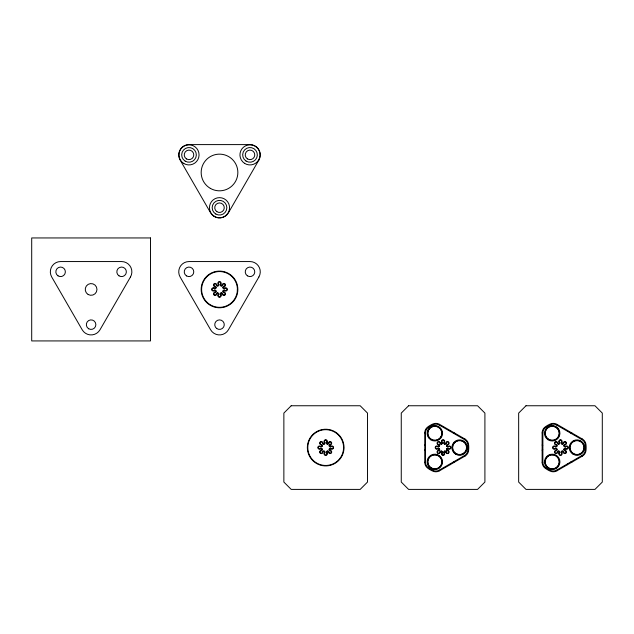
<?xml version="1.0" encoding="UTF-8"?>
<svg xmlns="http://www.w3.org/2000/svg" width="634" height="634" viewBox="0 0 634 634"><rect width="100%" height="100%" fill="white"/><g stroke="black" fill="none" stroke-linecap="round" stroke-linejoin="round"><path stroke-width="0.95" d="M237.378 290.562A17.903 17.903 0 0 0 211.55 273.405A17.903 17.903 0 0 0 209.6 304.352A17.903 17.903 0 0 0 237.378 290.562L237.409 289.437M343.557 448.698A17.903 17.903 0 0 0 317.729 431.54A17.903 17.903 0 0 0 315.78 462.487A17.903 17.903 0 0 0 343.557 448.698L343.588 447.58M218.342 284.365L218.698 284.095A1.165 1.165 0 0 1 218.334 285.736A2.037 2.037 0 0 1 217.724 285.989L216.733 284.983L217.621 285.562A1.601 1.601 0 0 0 218.104 285.363L218.421 284.547M216.265 293.946L216.313 293.74A1.165 1.165 0 0 1 217.716 292.884A2.037 2.037 0 0 1 218.334 293.138A1.165 1.165 0 0 1 218.722 294.731L218.572 294.969A1.347 1.347 0 0 0 218.413 295.27A1.165 1.165 0 0 0 219.499 296.839A1.165 1.165 0 0 0 220.592 295.27M220.846 284.08L220.909 285.363A1.601 1.601 0 0 0 221.393 285.562L222.772 284.809M322.46 452.018L323.8 451.448A1.601 1.601 0 0 1 324.283 451.654L324.553 452.589M439.861 452.018L439.893 451.884A1.165 1.165 0 0 1 441.296 451.028A2.037 2.037 0 0 1 441.914 451.273L441.676 451.654A0.824 0.824 0 0 1 441.898 452.684L441.858 452.755M557.254 452.018L557.286 451.884A1.165 1.165 0 0 1 558.689 451.028A2.037 2.037 0 0 1 559.307 451.273L559.077 451.654A0.824 0.824 0 0 1 559.291 452.684L559.275 452.716M216.693 294.049L217.621 293.312A1.601 1.601 0 0 1 218.104 293.51L218.405 293.891M328.483 443.047L327.635 443.721A1.601 1.601 0 0 1 327.089 443.507L327.025 442.223M441.953 452.589L441.676 451.654A1.601 1.601 0 0 0 441.193 451.448L440.281 452.153M440.258 452.256L441.296 451.02M446.288 443.229L446.273 443.277A1.165 1.165 0 0 1 444.87 444.133A2.037 2.037 0 0 1 444.252 443.879A1.165 1.165 0 0 1 443.871 442.278L444.069 441.961A1.181 1.181 0 0 0 443.19 440.162A1.181 1.181 0 0 0 441.969 441.755M559.362 441.755A1.181 1.181 0 0 1 560.583 440.162A1.181 1.181 0 0 1 561.47 441.961L561.264 442.278A1.165 1.165 0 0 0 561.653 443.879A2.037 2.037 0 0 0 562.263 444.133L563.317 442.841L562.366 443.705A1.601 1.601 0 0 1 561.882 443.507L561.819 442.223M563.729 443.015L563.666 443.277A1.165 1.165 0 0 1 562.263 444.133M322.92 451.987L323.903 451.02A2.037 2.037 0 0 1 324.513 451.273L324.283 451.654A0.824 0.824 0 0 1 324.505 452.684L324.465 452.755M558.689 451.02L557.658 452.208L558.594 451.448A1.601 1.601 0 0 1 559.077 451.654L559.346 452.589M216.717 293.946L217.724 292.884M220.378 283.992L220.291 284.135A1.165 1.165 0 0 0 220.68 285.736A2.037 2.037 0 0 0 221.29 285.989L222.28 284.991M324.576 441.755A1.181 1.181 0 0 1 325.797 440.162A1.181 1.181 0 0 1 326.676 441.961L326.47 442.278A1.165 1.165 0 0 0 326.859 443.879A2.037 2.037 0 0 0 327.477 444.133L328.467 443.111M444.87 444.133L444.965 443.705A1.601 1.601 0 0 1 444.489 443.507L444.426 442.223M328.887 443.229L328.88 443.277A1.165 1.165 0 0 1 327.477 444.133M445.845 443.166L445.036 443.721L446.273 443.277M214.181 288.113L215.433 288.034A1.601 1.601 0 0 0 215.631 287.551L214.902 286.18M224.135 292.702L223.382 291.323A1.601 1.601 0 0 1 223.58 290.84L224.864 290.776M321.985 446.407L320.574 446.391L321.612 446.17A1.601 1.601 0 0 0 321.81 445.694L321.383 444.386A1.165 1.165 0 0 1 322.238 445.789A2.037 2.037 0 0 1 321.985 446.407A1.165 1.165 0 0 1 320.392 446.788L320.115 446.621A1.181 1.181 0 0 0 318.268 447.469A1.181 1.181 0 0 0 319.861 448.69M330.108 450.798L329.561 449.466A1.601 1.601 0 0 1 329.759 448.983L331.043 448.92A1.601 1.601 0 0 0 333.135 448.61A1.601 1.601 0 0 0 333.135 446.55A1.601 1.601 0 0 0 331.114 446.193M437.769 446.265L439.013 446.17A1.601 1.601 0 0 0 439.211 445.694L438.783 444.386A1.165 1.165 0 0 1 439.631 445.789A2.037 2.037 0 0 1 439.386 446.407A1.165 1.165 0 0 1 437.785 446.788L437.658 446.716M447.501 450.798L447.263 450.243L447.818 450.417A1.601 1.601 0 0 1 449.078 452.121A1.601 1.601 0 0 1 447.628 453.572A1.601 1.601 0 0 1 445.94 452.391A1.633 1.633 0 0 0 446.035 452.66M555.154 446.257L556.406 446.17A1.601 1.601 0 0 0 556.604 445.694L556.176 444.386A1.165 1.165 0 0 1 557.032 445.789A2.037 2.037 0 0 1 556.779 446.407A1.165 1.165 0 0 1 555.178 446.788L554.893 446.613A1.181 1.181 0 0 0 553.062 447.469A1.181 1.181 0 0 0 554.655 448.69M565.108 450.845L564.656 450.243L565.219 450.417A1.601 1.601 0 0 1 566.479 452.121A1.601 1.601 0 0 1 565.021 453.572A1.601 1.601 0 0 1 563.333 452.391M222.7 285.134L222.708 285.11A1.165 1.165 0 0 1 221.298 285.989M563.222 443.229L563.666 443.277M218.421 294.327L218.326 294.541A0.824 0.824 0 0 0 218.151 293.447M218.429 284.912L218.334 285.736M220.672 284.365L220.68 285.736M326.851 442.508L326.859 443.879M444.244 442.508L444.252 443.879M561.637 442.508L561.653 443.879M439.18 424.994L464.595 439.663A6.594 6.594 0 0 1 467.844 444.592A24.932 24.932 0 0 1 467.852 450.56A6.594 6.594 0 0 1 464.595 455.489L439.18 470.166A6.594 6.594 0 0 1 433.284 470.515A24.932 24.932 0 0 1 428.116 467.535A6.594 6.594 0 0 1 425.477 462.249L425.469 432.903A6.594 6.594 0 0 1 428.116 427.625A24.932 24.932 0 0 1 433.284 424.669A6.594 6.594 0 0 1 439.18 424.994L439.544 424.352L464.96 439.029A7.339 7.339 0 0 1 468.581 444.505A25.677 25.677 0 0 1 468.581 450.647A7.339 7.339 0 0 1 464.96 456.123L439.544 470.8A7.339 7.339 0 0 1 432.998 471.197A25.677 25.677 0 0 1 427.673 468.122A7.339 7.339 0 0 1 424.74 462.249L424.74 432.903A7.339 7.339 0 0 1 427.673 427.031A25.677 25.677 0 0 1 432.998 423.964A7.339 7.339 0 0 1 439.544 424.352M464.595 439.663L464.96 439.029M545.509 467.535A6.594 6.594 0 0 1 542.87 462.249L542.87 432.903A6.594 6.594 0 0 1 545.509 427.625A24.932 24.932 0 0 1 550.708 424.653A6.594 6.594 0 0 1 556.573 424.994L556.937 424.352L582.361 439.029A7.339 7.339 0 0 1 585.974 444.505A25.677 25.677 0 0 1 585.974 450.647A7.339 7.339 0 0 1 582.361 456.123L556.937 470.8A7.339 7.339 0 0 1 550.391 471.197A25.677 25.677 0 0 1 545.074 468.122A7.339 7.339 0 0 1 542.133 462.249L542.133 432.903A7.339 7.339 0 0 1 545.074 427.031A25.677 25.677 0 0 1 550.391 423.964A7.339 7.339 0 0 1 556.937 424.352M545.541 467.52A24.932 24.932 0 0 0 550.708 470.499A6.594 6.594 0 0 0 556.573 470.166L581.988 455.489A6.594 6.594 0 0 0 585.245 450.56A24.932 24.932 0 0 0 585.245 444.592A6.594 6.594 0 0 0 581.988 439.671L582.361 439.029M324.18 453.255A1.775 1.775 0 0 1 324.323 452.969L324.386 452.874M444.466 453.001A1.601 1.601 0 0 1 443.221 455.402A1.601 1.601 0 0 1 441.581 453.262A1.775 1.775 0 0 1 441.724 452.969L441.779 452.874M561.566 453.413A1.165 1.165 0 0 1 560.472 454.974A1.165 1.165 0 0 1 559.378 453.405L558.974 453.262A1.775 1.775 0 0 1 559.117 452.969L559.172 452.874M220.426 283.921L220.489 283.818A1.181 1.181 0 0 0 219.618 282.019A1.181 1.181 0 0 0 218.389 283.612M218.31 294.564L218.175 294.778A1.775 1.775 0 0 0 218.001 295.119A1.601 1.601 0 0 0 219.507 297.267A1.601 1.601 0 0 0 221.012 295.119M224.317 292.298A1.601 1.601 0 0 1 225.506 293.978A1.601 1.601 0 0 1 224.048 295.436A1.601 1.601 0 0 1 222.368 294.247L221.393 293.312A1.601 1.601 0 0 0 220.909 293.51L220.846 294.794M328.491 452.169L327.572 451.448A1.601 1.601 0 0 0 327.089 451.654L327.025 452.938M445.892 452.169L444.965 451.448A1.601 1.601 0 0 0 444.489 451.654L444.426 452.938M563.317 452.311L562.366 451.448A1.601 1.601 0 0 0 561.882 451.654L561.819 452.938M320.265 448.436L320.392 448.365A1.165 1.165 0 0 1 321.985 448.753A2.037 2.037 0 0 1 322.246 449.363A1.165 1.165 0 0 1 321.383 450.766L321.264 450.798M437.658 448.436L437.785 448.365A1.165 1.165 0 0 1 439.378 448.753A2.037 2.037 0 0 1 439.639 449.363A1.165 1.165 0 0 1 438.783 450.766L438.49 450.837A1.181 1.181 0 0 0 437.761 452.747A1.181 1.181 0 0 0 439.75 452.486M555.059 448.436L555.178 448.365A1.165 1.165 0 0 1 556.779 448.753A2.037 2.037 0 0 1 557.032 449.363A1.165 1.165 0 0 1 556.176 450.766L555.883 450.837A1.181 1.181 0 0 0 555.154 452.747A1.181 1.181 0 0 0 557.151 452.486M214.252 290.713L215.433 290.84A1.601 1.601 0 0 1 215.631 291.323L215.077 292.211L216.059 291.22A2.037 2.037 0 0 0 215.806 290.61L214.308 290.681M224.888 288.605L224.808 288.652A1.165 1.165 0 0 1 223.208 288.264A2.037 2.037 0 0 1 222.954 287.654A1.165 1.165 0 0 1 223.81 286.251L224.016 286.196M215.806 290.61A1.165 1.165 0 0 0 214.213 290.221L213.927 290.404M321.985 448.753L320.487 448.817L321.612 448.983A1.601 1.601 0 0 1 321.81 449.466L321.256 450.346L322.246 449.363M448.626 446.637L448.404 446.78A1.165 1.165 0 0 1 446.788 446.407A2.037 2.037 0 0 1 446.526 445.789A1.165 1.165 0 0 1 447.382 444.386L447.747 444.299A1.181 1.181 0 0 0 448.404 442.405A1.181 1.181 0 0 0 446.415 442.675M223.208 288.264L223.58 288.034A1.601 1.601 0 0 1 223.382 287.551L224.111 286.623M329.014 442.675A1.181 1.181 0 0 1 331.011 442.405A1.181 1.181 0 0 1 330.354 444.307L329.989 444.386A1.165 1.165 0 0 0 329.133 445.789A2.037 2.037 0 0 0 329.387 446.407L329.759 446.17A1.601 1.601 0 0 1 329.561 445.694L330.314 444.759M439.386 448.753L439.013 448.983A1.601 1.601 0 0 1 439.211 449.466L438.649 450.346L439.639 449.363M446.78 446.407L447.152 446.17A1.601 1.601 0 0 1 446.954 445.694L447.707 444.759M556.779 448.753L556.406 448.983A1.601 1.601 0 0 1 556.604 449.466L556.05 450.346L557.032 449.363M563.808 442.675A1.181 1.181 0 0 1 565.797 442.405A1.181 1.181 0 0 1 565.148 444.307L564.783 444.386A1.165 1.165 0 0 0 563.927 445.789A2.037 2.037 0 0 0 564.173 446.407L564.553 446.17A1.601 1.601 0 0 1 564.347 445.694L565.219 444.735A1.601 1.601 0 0 0 566.479 443.039A1.601 1.601 0 0 0 565.021 441.581A1.601 1.601 0 0 0 563.333 442.762M224.579 288.272C222.344 288.47 225.672 287.749 224.808 288.652M331.043 446.233L331.043 446.756M565.821 446.772L565.774 446.796A1.165 1.165 0 0 1 564.181 446.407M438.007 448.737L439.013 448.983L437.785 448.365M448.159 446.415L447.152 446.17L448.404 446.78M555.408 448.737L556.406 448.983L555.178 448.365M565.552 446.415L564.553 446.17L565.774 446.796M220.473 295.024L220.672 294.509M322.849 442.841L323.8 443.705A1.601 1.601 0 0 0 324.283 443.507L324.735 442.017M326.55 453.001L326.851 452.652M440.281 443.015L441.193 443.705A1.601 1.601 0 0 0 441.676 443.507L442.136 442.017M443.943 453.001L444.244 452.652M557.635 442.841L558.594 443.705A1.601 1.601 0 0 0 559.077 443.507L559.529 442.017M561.439 453.159L561.637 452.652M223.913 286.671L222.954 287.654M330.092 444.814L329.133 445.789M447.493 444.814L446.526 445.789M564.886 444.814L563.919 445.789M224.079 286.18L224.174 286.164A1.181 1.181 0 0 0 224.824 284.27A1.181 1.181 0 0 0 222.835 284.531M224.167 286.616L224.246 286.6A1.601 1.601 0 0 0 225.506 284.896A1.601 1.601 0 0 0 224.048 283.438A1.601 1.601 0 0 0 222.368 284.626M330.369 444.751L330.425 444.735A1.601 1.601 0 0 0 331.685 443.039A1.601 1.601 0 0 0 330.227 441.581A1.601 1.601 0 0 0 328.547 442.762M447.762 444.751L447.818 444.735A1.601 1.601 0 0 0 449.078 443.039A1.601 1.601 0 0 0 447.62 441.581A1.601 1.601 0 0 0 445.94 442.762M215.061 292.662L215.203 292.631A1.165 1.165 0 0 0 216.059 291.228M321.2 450.814L321.097 450.837A1.181 1.181 0 0 0 320.368 452.747A1.181 1.181 0 0 0 322.357 452.486M214.997 292.678L214.91 292.694A1.181 1.181 0 0 0 214.189 294.604A1.181 1.181 0 0 0 216.178 294.342M424.74 432.903L425.469 432.903M542.133 432.903L542.87 432.903M424.74 462.249L425.469 462.249M542.133 462.249L542.87 462.249M214.934 286.631L216.059 287.654A2.037 2.037 0 0 1 215.806 288.264L214.49 288.304M224.079 292.242L222.954 291.22A2.037 2.037 0 0 1 223.208 290.61A1.165 1.165 0 0 1 224.801 290.221L225.125 290.42A1.181 1.181 0 0 0 226.924 289.548A1.181 1.181 0 0 0 225.332 288.327M556.066 444.814L557.032 445.789M438.673 444.814L439.639 445.789M566.099 448.563L565.774 448.365A1.165 1.165 0 0 0 564.181 448.753A2.037 2.037 0 0 0 563.919 449.363L564.347 449.466A1.601 1.601 0 0 1 564.553 448.983L565.837 448.92M448.904 446.463A1.181 1.181 0 0 1 450.497 447.683A1.181 1.181 0 0 1 448.698 448.571L448.381 448.365A1.165 1.165 0 0 0 446.788 448.753A2.037 2.037 0 0 0 446.526 449.363L446.954 449.466A1.601 1.601 0 0 1 447.152 448.983L448.444 448.92M321.279 444.814L322.246 445.789M331.511 446.463A1.181 1.181 0 0 1 333.104 447.683A1.181 1.181 0 0 1 331.297 448.571L330.988 448.365A1.165 1.165 0 0 0 329.387 448.753A2.037 2.037 0 0 0 329.133 449.363L330.425 450.417A1.601 1.601 0 0 1 331.685 452.121A1.601 1.601 0 0 1 330.227 453.572A1.601 1.601 0 0 1 328.547 452.391M216.313 293.74L216.741 293.843M557.286 451.884L557.714 451.987M439.893 451.884L440.321 451.987M328.452 443.166L328.88 443.277M218.421 295.27L218.001 295.119A1.633 1.633 0 0 1 218.12 294.881M444.172 453.413A1.165 1.165 0 0 1 443.079 454.974A1.165 1.165 0 0 1 441.985 453.405L441.581 453.262A1.633 1.633 0 0 1 441.692 453.017M324.18 453.262L324.6 453.413A1.165 1.165 0 0 0 325.678 454.974A1.165 1.165 0 0 0 326.779 453.413M565.552 448.737L564.173 448.753M555.408 446.415L556.779 446.407M448.159 448.737L446.78 448.753M438.007 446.415L439.386 446.407M330.758 448.737L329.387 448.753M224.579 290.602L223.208 290.61M556.573 424.994L581.988 439.663M437.547 446.645L437.492 446.613A1.181 1.181 0 0 0 435.661 447.469A1.181 1.181 0 0 0 437.262 448.69M565.869 448.42L565.686 448.824M559.315 442.508L559.307 443.879A2.037 2.037 0 0 1 558.689 444.133A1.165 1.165 0 0 1 557.286 443.277L557.207 442.944A1.181 1.181 0 0 0 555.313 442.255A1.181 1.181 0 0 0 555.574 444.252M561.882 451.654L561.653 451.273A2.037 2.037 0 0 1 562.263 451.02A1.165 1.165 0 0 1 563.666 451.884L563.713 452.066M438.181 444.252A1.181 1.181 0 0 1 437.912 442.255A1.181 1.181 0 0 1 439.814 442.904L439.893 443.277A1.165 1.165 0 0 0 441.296 444.133A2.037 2.037 0 0 0 441.914 443.879L441.898 442.469M444.489 451.654L444.252 451.273A2.037 2.037 0 0 1 444.87 451.02A1.165 1.165 0 0 1 446.273 451.884L446.32 452.066M322.5 443.277A1.165 1.165 0 0 0 323.903 444.133A2.037 2.037 0 0 0 324.513 443.879L324.505 442.469M327.089 451.654L326.859 451.273A2.037 2.037 0 0 1 327.477 451.02A1.165 1.165 0 0 1 328.872 451.884L328.919 452.066M222.74 293.907L222.7 293.74A1.165 1.165 0 0 0 221.298 292.884A2.037 2.037 0 0 0 220.68 293.138L220.909 293.51M581.988 455.489L582.361 456.123M556.573 470.166L556.937 470.8M464.595 455.489L464.96 456.123M439.18 470.166L439.544 470.8M563.246 451.987L562.263 451.02M557.73 443.229L558.689 444.133M445.845 451.987L444.87 451.02M440.337 443.229L441.296 444.133M328.452 451.987L327.477 451.02M322.944 443.229L323.903 444.133M222.272 293.843L221.29 292.884M322.492 443.277L322.421 442.944A1.181 1.181 0 0 0 320.519 442.255A1.181 1.181 0 0 0 320.78 444.252M222.764 294.01L222.78 294.105A1.181 1.181 0 0 0 224.674 294.755A1.181 1.181 0 0 0 224.412 292.765M563.721 452.105L563.753 452.248A1.181 1.181 0 0 0 565.647 452.898A1.181 1.181 0 0 0 565.385 450.909M328.935 452.129L328.967 452.248A1.181 1.181 0 0 0 330.853 452.898A1.181 1.181 0 0 0 330.591 450.909M446.32 452.09L446.36 452.248A1.181 1.181 0 0 0 448.254 452.898A1.181 1.181 0 0 0 447.984 450.909M440.218 452.407A1.609 1.609 0 0 1 438.522 453.603A1.609 1.609 0 0 1 437.056 452.137A1.609 1.609 0 0 1 438.245 450.441M437.642 448.967A1.609 1.609 0 0 1 435.598 448.61A1.609 1.609 0 0 1 435.598 446.542A1.609 1.609 0 0 1 437.642 446.185M438.252 444.711A1.609 1.609 0 0 1 437.428 442.12A1.609 1.609 0 0 1 440.123 442.477A1.633 1.633 0 0 1 440.218 442.746M444.474 442.136A1.633 1.633 0 0 0 444.585 441.898A1.601 1.601 0 0 0 443.079 439.75A1.601 1.601 0 0 0 441.581 441.898M441.652 442.136A1.633 1.633 0 0 1 441.533 441.898M448.507 446.193A1.601 1.601 0 0 1 450.536 446.55A1.601 1.601 0 0 1 450.536 448.61A1.601 1.601 0 0 1 448.507 448.959M441.906 451.281A1.165 1.165 0 0 1 442.294 452.874L442.12 453.167A1.347 1.347 0 0 0 441.993 453.405M442.294 442.278A1.165 1.165 0 0 1 441.906 443.879M447.382 450.766A1.165 1.165 0 0 1 446.526 449.363M443.871 452.874A1.165 1.165 0 0 1 444.26 451.281M454.451 432.967A2.932 2.932 0 0 1 453.722 433.26M450.077 430.819A2.932 2.932 0 0 1 450.053 430.423M450.053 464.738A2.932 2.932 0 0 1 450.077 464.342M453.722 461.893A2.932 2.932 0 0 1 454.451 462.194M425.065 449.902A2.932 2.932 0 0 1 424.74 450.116M424.74 445.036A2.932 2.932 0 0 1 425.065 445.258M561.859 453.001A1.601 1.601 0 0 1 561.51 455.03A1.601 1.601 0 0 1 559.45 455.03A1.601 1.601 0 0 1 559.093 453.001M557.611 452.407A1.609 1.609 0 0 1 555.915 453.603A1.609 1.609 0 0 1 554.449 452.137A1.609 1.609 0 0 1 555.646 450.441M555.035 448.967A1.609 1.609 0 0 1 552.999 448.61A1.609 1.609 0 0 1 552.991 446.542A1.609 1.609 0 0 1 555.035 446.185M555.646 444.711A1.609 1.609 0 0 1 554.457 443.015A1.609 1.609 0 0 1 555.923 441.549A1.609 1.609 0 0 1 557.619 442.746M561.867 442.136A1.633 1.633 0 0 0 561.986 441.898A1.601 1.601 0 0 0 560.48 439.75A1.601 1.601 0 0 0 558.974 441.898M559.045 442.136A1.633 1.633 0 0 1 558.934 441.898M565.916 448.967A1.633 1.633 0 0 0 566.162 449.078A1.601 1.601 0 0 0 568.302 447.58A1.601 1.601 0 0 0 566.162 446.074A1.633 1.633 0 0 0 565.916 446.146M559.307 451.281A1.165 1.165 0 0 1 559.687 452.874L559.513 453.167A1.347 1.347 0 0 0 559.386 453.405M559.687 442.278A1.165 1.165 0 0 1 559.307 443.879M566.297 446.463A1.181 1.181 0 0 1 567.898 447.683A1.181 1.181 0 0 1 566.091 448.571M564.783 450.766A1.165 1.165 0 0 1 563.927 449.363M561.264 452.874A1.165 1.165 0 0 1 561.653 451.281M571.852 432.967A2.932 2.932 0 0 1 570.917 433.307M567.557 431.207A2.932 2.932 0 0 1 567.446 430.423M567.446 464.738A2.932 2.932 0 0 1 567.557 463.945M570.917 461.845A2.932 2.932 0 0 1 571.852 462.194M542.759 449.633A2.932 2.932 0 0 1 542.133 450.116M542.133 445.036A2.932 2.932 0 0 1 542.759 445.52M327.073 453.001A1.601 1.601 0 0 1 326.716 455.03A1.601 1.601 0 0 1 324.656 455.03A1.601 1.601 0 0 1 324.307 453.001M327.073 442.136A1.633 1.633 0 0 0 327.192 441.898A1.601 1.601 0 0 0 325.686 439.75A1.601 1.601 0 0 0 324.18 441.898M324.259 442.136A1.633 1.633 0 0 1 324.14 441.898M320.859 444.711A1.609 1.609 0 0 1 319.663 443.015A1.609 1.609 0 0 1 321.129 441.549A1.609 1.609 0 0 1 322.825 442.746M320.249 448.967A1.609 1.609 0 0 1 320.004 449.078A1.601 1.601 0 0 1 317.856 447.58A1.601 1.601 0 0 1 320.004 446.074A1.609 1.609 0 0 1 320.249 446.185M322.825 452.407A1.609 1.609 0 0 1 321.129 453.603A1.609 1.609 0 0 1 319.663 452.137A1.609 1.609 0 0 1 320.852 450.441M326.478 452.874A1.165 1.165 0 0 1 326.859 451.281M324.592 453.405A1.347 1.347 0 0 1 324.703 453.199L324.901 452.874A1.165 1.165 0 0 0 324.513 451.281M329.989 450.766A1.165 1.165 0 0 1 329.133 449.363M330.988 446.788A1.165 1.165 0 0 1 329.387 446.407M324.901 442.278A1.165 1.165 0 0 1 324.513 443.879M322.5 451.884A1.165 1.165 0 0 1 323.903 451.028M220.941 294.881A1.633 1.633 0 0 1 221.06 295.119M224.927 288.058A1.601 1.601 0 0 1 226.956 288.407A1.601 1.601 0 0 1 226.956 290.467A1.601 1.601 0 0 1 224.927 290.824M218.128 284.016A1.601 1.601 0 0 1 218.476 281.987A1.601 1.601 0 0 1 220.537 281.987A1.601 1.601 0 0 1 220.894 284.016M214.68 286.576A1.609 1.609 0 0 1 213.484 284.88A1.609 1.609 0 0 1 214.95 283.414A1.609 1.609 0 0 1 216.646 284.603M214.062 290.824A1.609 1.609 0 0 1 213.824 290.943A1.601 1.601 0 0 1 211.677 289.437A1.601 1.601 0 0 1 213.824 287.931M213.824 287.931A1.609 1.609 0 0 1 214.062 288.042M216.646 294.263A1.609 1.609 0 0 1 214.95 295.46A1.609 1.609 0 0 1 213.484 293.994A1.609 1.609 0 0 1 214.672 292.298M220.291 294.731A1.165 1.165 0 0 1 220.68 293.138M223.81 292.623A1.165 1.165 0 0 1 222.954 291.228M217.716 285.989A1.165 1.165 0 0 1 216.321 285.134L216.249 284.84A1.181 1.181 0 0 0 214.34 284.119A1.181 1.181 0 0 0 214.601 286.108M215.203 286.251A1.165 1.165 0 0 1 216.059 287.654M215.806 288.264A1.165 1.165 0 0 1 214.213 288.652L213.92 288.47A1.181 1.181 0 0 0 212.089 289.326A1.181 1.181 0 0 0 213.682 290.554M446.938 449.609L447.232 450.219L446.938 449.593M564.331 449.609L564.632 450.219L564.331 449.593M130.493 276.963L99.99 329.791A10.271 10.271 0 0 1 82.198 329.791L51.703 276.963A10.271 10.271 0 0 1 60.595 261.557L121.601 261.557A10.271 10.271 0 0 1 130.493 276.963M258.902 160.006L228.406 212.834A10.271 10.271 0 0 1 210.615 212.834L180.111 160.006A10.271 10.271 0 0 1 189.003 144.6L250.01 144.6A10.271 10.271 0 0 1 258.902 160.006M258.902 276.963L228.406 329.791A10.271 10.271 0 0 1 210.615 329.791L180.111 276.963A10.271 10.271 0 0 1 189.003 261.557L250.01 261.557A10.271 10.271 0 0 1 258.902 276.963M291.204 405.752L283.866 413.091L283.866 482.062L291.204 489.4L360.175 489.4L367.506 482.062L367.506 413.091L360.175 405.752L291.204 405.752M408.597 405.752L401.259 413.091L401.259 482.062L408.597 489.4L477.568 489.4L484.907 482.062L484.907 413.091L477.568 405.752L408.597 405.752M525.99 405.752L518.66 413.091L518.66 482.062L525.99 489.4L594.961 489.4L602.3 482.062L602.3 413.091L594.961 405.752L525.99 405.752M330.758 446.415L329.759 446.17L330.758 446.415M150.496 237.948L31.7 237.948L31.7 340.926L150.496 340.926L150.496 237.948M430.819 468.455A7.703 7.703 0 0 0 442.532 462.059A7.703 7.703 0 0 0 431.136 455.117A7.703 7.703 0 0 0 430.819 468.455M455.735 454.253A7.703 7.703 0 0 0 467.298 447.58A7.703 7.703 0 0 0 455.735 440.907A7.703 7.703 0 0 0 455.735 454.253M430.66 439.758A7.703 7.703 0 0 0 442.524 433.648A7.703 7.703 0 0 0 431.294 426.436A7.703 7.703 0 0 0 430.66 439.758M431.065 467.773A6.998 6.998 0 0 0 441.819 462.186A6.998 6.998 0 0 0 431.603 455.664A6.998 6.998 0 0 0 431.065 467.773M431.294 439.314A6.998 6.998 0 0 0 441.827 433.323A6.998 6.998 0 0 0 431.366 427.197A6.998 6.998 0 0 0 431.294 439.314M456.108 453.611A6.974 6.974 0 0 0 466.561 447.58A6.974 6.974 0 0 0 456.108 441.541A6.974 6.974 0 0 0 456.108 453.611M430.93 439.338A7.204 7.204 0 0 0 442.025 433.624A7.204 7.204 0 0 0 431.524 426.88A7.204 7.204 0 0 0 430.93 439.338M455.989 453.817A7.204 7.204 0 0 0 466.79 447.58A7.204 7.204 0 0 0 455.989 441.343A7.204 7.204 0 0 0 455.989 453.817M431.08 468.027A7.204 7.204 0 0 0 442.033 462.043A7.204 7.204 0 0 0 431.374 455.553A7.204 7.204 0 0 0 431.08 468.027M548.212 468.455A7.703 7.703 0 0 0 559.925 462.059A7.703 7.703 0 0 0 548.529 455.117A7.703 7.703 0 0 0 548.212 468.455M573.136 454.253A7.703 7.703 0 0 0 584.691 447.58A7.703 7.703 0 0 0 573.136 440.907A7.703 7.703 0 0 0 573.136 454.253M548.061 439.758A7.703 7.703 0 0 0 559.917 433.648A7.703 7.703 0 0 0 548.695 426.436A7.703 7.703 0 0 0 548.061 439.758M548.458 467.773A6.998 6.998 0 0 0 559.212 462.186A6.998 6.998 0 0 0 548.996 455.664A6.998 6.998 0 0 0 548.458 467.773M548.687 439.314A6.998 6.998 0 0 0 559.22 433.323A6.998 6.998 0 0 0 548.767 427.197A6.998 6.998 0 0 0 548.687 439.314M573.501 453.611A6.974 6.974 0 0 0 583.954 447.58A6.974 6.974 0 0 0 573.501 441.541A6.974 6.974 0 0 0 573.501 453.611M548.473 468.027A7.204 7.204 0 0 0 559.426 462.043A7.204 7.204 0 0 0 548.775 455.553A7.204 7.204 0 0 0 548.473 468.027M573.382 453.817A7.204 7.204 0 0 0 584.191 447.58A7.204 7.204 0 0 0 573.382 441.343A7.204 7.204 0 0 0 573.382 453.817M548.331 439.338A7.204 7.204 0 0 0 559.418 433.624A7.204 7.204 0 0 0 548.925 426.88A7.204 7.204 0 0 0 548.331 439.338M316.517 463.462A18.346 18.346 0 0 0 344.032 447.58A18.346 18.346 0 0 0 316.517 431.691A18.346 18.346 0 0 0 316.517 463.462M88.166 294.517A5.872 5.872 0 0 0 96.97 289.437A5.872 5.872 0 0 0 88.166 284.357A5.872 5.872 0 0 0 88.166 294.517M118.986 275.822A4.771 4.771 0 0 0 126.356 272.089A4.771 4.771 0 0 0 119.446 267.572A4.771 4.771 0 0 0 118.986 275.822M58.027 275.845A4.771 4.771 0 0 0 65.365 272.049A4.771 4.771 0 0 0 58.407 267.596A4.771 4.771 0 0 0 58.027 275.845M88.712 328.784A4.771 4.771 0 0 0 95.869 324.656A4.771 4.771 0 0 0 88.712 320.527A4.771 4.771 0 0 0 88.712 328.784M210.337 305.326A18.346 18.346 0 0 0 237.853 289.437A18.346 18.346 0 0 0 210.337 273.555A18.346 18.346 0 0 0 210.337 305.326M186.523 275.901A4.771 4.771 0 0 0 193.774 271.938A4.771 4.771 0 0 0 186.721 267.643A4.771 4.771 0 0 0 186.523 275.901M247.395 275.822A4.771 4.771 0 0 0 254.765 272.089A4.771 4.771 0 0 0 247.854 267.572A4.771 4.771 0 0 0 247.395 275.822M216.765 328.555A4.771 4.771 0 0 0 224.254 325.083A4.771 4.771 0 0 0 217.502 320.328A4.771 4.771 0 0 0 216.765 328.555M215.837 214.054A7.339 7.339 0 0 0 226.845 207.698A7.339 7.339 0 0 0 215.837 201.343A7.339 7.339 0 0 0 215.837 214.054M216.836 211.653A4.771 4.771 0 0 0 224.262 208.039A4.771 4.771 0 0 0 217.422 203.411A4.771 4.771 0 0 0 216.836 211.653M213.872 216.028A10.057 10.057 0 0 0 229.54 208.42A10.057 10.057 0 0 0 215.108 198.656A10.057 10.057 0 0 0 213.872 216.028M244.566 163.334A10.057 10.057 0 0 0 260.051 155.354A10.057 10.057 0 0 0 245.398 145.931A10.057 10.057 0 0 0 244.566 163.334M247.426 158.888A4.771 4.771 0 0 0 254.773 155.1A4.771 4.771 0 0 0 247.823 150.63A4.771 4.771 0 0 0 247.426 158.888M246.04 161.044A7.339 7.339 0 0 0 257.333 155.219A7.339 7.339 0 0 0 246.642 148.348A7.339 7.339 0 0 0 246.04 161.044M183.773 163.461A10.057 10.057 0 0 0 199.06 155.108A10.057 10.057 0 0 0 184.185 146.042A10.057 10.057 0 0 0 183.773 163.461M186.523 158.944A4.771 4.771 0 0 0 193.774 154.989A4.771 4.771 0 0 0 186.721 150.686A4.771 4.771 0 0 0 186.523 158.944M185.191 161.139A7.339 7.339 0 0 0 196.342 155.045A7.339 7.339 0 0 0 185.493 148.435A7.339 7.339 0 0 0 185.191 161.139M210.337 188.369A18.346 18.346 0 0 0 237.853 172.48A18.346 18.346 0 0 0 210.337 156.598A18.346 18.346 0 0 0 210.337 188.369"/></g></svg>
